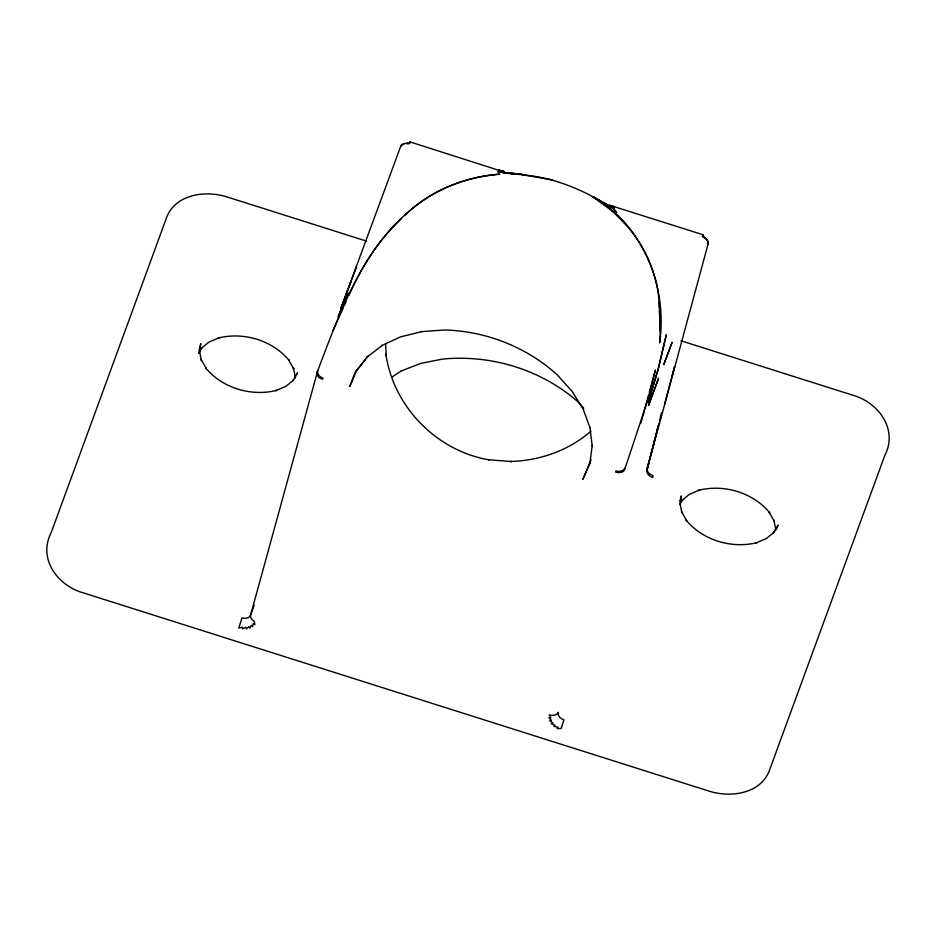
<?xml version="1.0" encoding="UTF-8"?>
<svg xmlns="http://www.w3.org/2000/svg" width="936" height="936" viewBox="0 0 936 936"><rect width="100%" height="100%" fill="white"/><g stroke="black" fill="none" stroke-linecap="round" stroke-linejoin="round"><path stroke-width="1.4" d="M501.064 171.428L504.621 172.166L410.026 141.909L409.828 143.021L406.692 143.302L407.593 143.805M552.544 179.899L522.148 174.716L524.043 174.962C556.394 177.84 586.24 191.47 613.466 208.529L616.087 212.542L616.801 212.273L613.466 208.529L609.441 205.85L613.864 207.488L609.652 205.23L703.111 234.772L702.924 235.895L705.381 237.943L704.41 237.861A7.57 5.183 15.3 0 1 708.025 244.261L658.944 425.552M659.225 301.801L660.301 331.835L659.669 342.798C667.696 286.369 643.172 225.681 592.804 196.771L600.748 201.252M624.885 468.129A7.57 5.171 11.8 0 1 615.829 470.983L615.677 472.154L619.515 472.645A7.57 5.183 15.3 0 0 624.663 469.556L647.572 400.725L655.434 369.989L649.28 392.418M589.996 462.676L582.941 479.185L589.996 462.676L589.809 463.94L592.242 445.314L592.231 446.016L589.914 427.225L590.043 427.857L583.093 408.962L571.954 391.178L557.049 374.657C526.418 346.94 485.878 331.098 444.647 329.987L421.247 331.636M295.062 378.355L295.472 375.792L295.343 377.208L293.413 367.79L293.775 369.018L288.499 359.681L289.212 360.489C272.458 340.224 243.594 331.707 218.275 338.013L219.188 337.72L208.88 342.12L201.053 348.578L202.047 347.642L198.666 353.317M680.074 503.568L681.314 495.904L679.864 501.216M775.534 530.595L775.944 528.033L775.827 529.448L773.885 520.03L774.247 521.258L768.982 511.922L769.696 512.729C752.942 492.465 724.066 483.935 698.759 490.253L699.66 489.949L689.364 494.36L681.525 500.818L682.531 499.882L679.817 504.422M651.538 452.72L657.832 427.693M659.576 420.744L660.629 416.578M655.083 438.001L646.94 469.942A7.57 5.499 20.1 0 0 652.696 477.535L653.106 475.745L648.297 473.218A7.57 5.464 5.4 0 1 647.139 469.065L647.256 468.433A7.57 5.511 15.7 0 0 649.654 474.025M655.808 435.181L658.698 423.879M660.5 416.824L661.588 412.589M664.56 404.457L674.599 366.62L672.259 375.465M199.017 350.31L200.842 343.664L199.391 352.615L199.508 351.199L201.451 360.617L201.088 359.389L206.353 368.725L205.651 367.918C222.405 388.183 251.269 396.7 276.588 390.394L275.675 390.686L285.983 386.287L293.81 379.829L292.804 380.765L297.554 372.82L296.934 374.119M404.644 215.713C429.776 190.687 464.782 176.939 499.859 174.201C470.773 176.167 442.26 186.229 418.755 203.51C364.338 243.629 340.681 310.202 317.702 370.796L250.661 614.858A7.57 5.183 15.3 0 0 254.276 621.27L254.838 624.616L253.2 623.528L252.697 626.722L251.328 625.353L249.807 628.196L248.812 626.64L246.355 628.945L245.805 627.284L242.588 628.898L242.529 627.249L238.762 628.079L242.003 617.889A7.57 5.499 20.1 0 0 250.661 614.858L254.171 605.276M640.821 423.259L648.519 395.226M776.681 529.004L778.038 525.061L773.288 533.005L774.283 532.069L766.455 538.516L756.148 542.927L757.06 542.634C731.753 548.941 702.877 540.423 686.123 520.159L686.837 520.966L681.56 511.618L681.923 512.858L679.992 503.439M403.896 144.05A7.57 5.183 15.3 0 0 400.526 146.835L341.043 307.944L356.522 266.795M341.043 307.944L351.152 281.046M354.896 372.832L349.783 386.486L356.85 370.001L356.078 371.206L367.918 356.218L356.534 370.644M588.697 465.952L591.037 459.775M332.982 330.502L343.091 308.295M344.284 305.686L346.063 301.766M349.034 295.226C361.53 266.783 378.495 239.651 401.626 218.673M410.026 141.909L409.184 143.805A7.57 5.499 20.1 0 0 400.526 146.835M703.111 234.772L702.281 236.668A7.57 5.499 20.1 0 1 708.025 244.261M367.485 356.756L366.959 357.189L382.297 345.337L381.736 345.606L400.538 336.878L421.949 331.59M590.885 431.25C568.749 450.497 539.861 460.652 510.693 461.471L511.594 461.577L488.182 459.705L489.072 459.81C436.515 450.976 393.167 406.458 385.831 353.656L386.252 356.078L385.609 343.489M392.207 376.88L401.567 370.82L401.017 371.089L420.697 363.402L442.494 359.085C491.072 354.358 541.593 369.638 578.261 402.117L583.783 408.248M511.196 173.78L514.847 173.768L505.651 173.172M506.072 173.113L524.043 174.962M511.641 173.885L521.832 174.271L497.999 171.943L503.942 172.247L498.397 170.902L504.258 171.721L498.677 170.258L504.375 171.616L498.829 170.036M500.9 172.212L504.609 172.563L501.064 171.581M497.999 171.943L521.832 174.271M501.029 172.271L510.12 173.254M366.502 241.125L227.389 197.051C206.411 190.137 176.331 193.74 166.912 216.696L51.281 532.362C37.498 558.874 57.833 586.1 83.994 593.073L708.61 790.978C729.589 797.905 759.669 794.301 769.088 771.334L884.719 455.68C898.501 429.168 878.167 401.93 852.006 394.957L680.893 340.751M317.468 371.335A7.57 5.171 27.3 0 0 319.761 377.477L322.581 379.291L323.037 378.214A7.57 5.195 18.9 0 1 317.702 370.796M610.389 206.645L599.719 201.018L607.183 205.85M659.295 307.687C658.944 270.364 639.744 234.526 611.758 210.46L627.483 226.114L614.414 212.624L592.804 196.771L613.466 208.529M613.899 208.576L609.359 205.791L614.168 207.523L609.512 205.44L614.297 206.622M592.804 196.771L600.736 201.743M601.871 202.445L604.176 204.142M659.412 310.53L660.301 331.835M320.779 378.53A7.57 5.183 15.3 0 1 317.164 372.118M624.803 468.714A7.57 5.078 3.5 0 1 617.35 472.352M648.742 463.203L646.94 469.942L659.073 423.95L647.139 469.065L648.742 463.203M663.472 346.472L658.3 368.819L648.297 402.012L658.3 368.819L666.362 334.702L663.472 346.472M561.647 726.769L561.12 728.536L557.049 728.536L557.95 727.19L553.866 726.371L555.177 725.306L551.339 723.739L552.989 723.013L549.654 720.814L551.515 720.474L548.917 717.795L550.871 717.842L549.175 714.893A7.57 5.183 15.3 0 0 558.172 712.284A7.57 5.499 20.1 0 0 563.928 719.889L561.647 726.769M658.534 378.308L648.543 405.382L658.534 378.308M667.953 353.293L663.776 364.572L672.118 342.295L667.953 353.293M343.009 304.785L338.118 316.894L348.04 292.757L343.009 304.785"/></g></svg>
